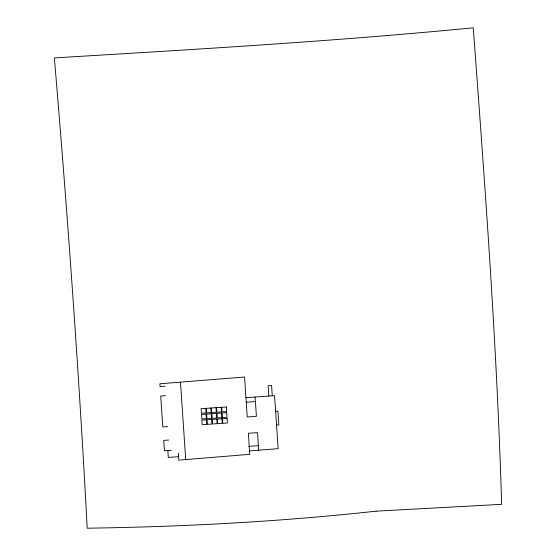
<?xml version="1.0" encoding="UTF-8"?>
<svg xmlns="http://www.w3.org/2000/svg" width="556" height="556" viewBox="0 0 556 556"><rect width="100%" height="100%" fill="white"/><g stroke="black" fill="none" stroke-linecap="round" stroke-linejoin="round"><path stroke-width="0.83" d="M165.069 386.205L160.072 386.545L159.885 383.779L244.55 377.017L247.246 416.944L256.406 416.326L255.107 397.081M178.379 453.265L178.844 460.146L249.769 454.308L248.351 433.249L257.511 432.631L258.693 450.193M249.54 450.923L278.146 448.657L274.567 395.691L245.94 397.63M165.709 395.65L160.712 395.99L162.797 426.932L167.794 426.591M246.252 402.21L255.412 401.592M275.623 411.336L277.917 411.183L278.841 424.923L276.554 425.076M168.704 440.046L163.707 440.387L164.409 450.756L171.276 450.29M248.657 446.378L258.394 445.724M178.615 456.698L168.308 457.393L167.843 450.527M272.28 395.851L271.585 385.544L268.145 385.774L268.847 396.08M180.498 382.382L185.718 459.68M376.092 511.159C280.154 521.716 183.702 526.789 87.216 528.2C78.855 371.276 67.623 214.505 54.356 57.921C194.107 49.414 333.878 41.387 473.253 27.8C485.068 186.482 496.925 345.248 501.644 504.334L376.092 511.159M205.706 408.361L201.126 408.667L201.432 413.247L206.012 412.941L205.706 408.361M210.856 408.014L206.276 408.319L206.589 412.899L211.169 412.594L210.856 408.014M216.013 407.666L211.433 407.972L211.739 412.552L216.319 412.246L216.013 407.666M221.163 407.319L216.583 407.624L216.896 412.204L221.476 411.899L221.163 407.319M226.32 406.971L221.733 407.277L222.046 411.857L226.626 411.551L226.32 406.971M206.088 414.088L201.508 414.394L201.821 418.974L206.401 418.668L206.088 414.088M211.245 413.74L206.665 414.046L206.971 418.626L211.551 418.32L211.245 413.74M216.395 413.386L211.815 413.699L212.128 418.279L216.708 417.973L216.395 413.386M221.552 413.038L216.972 413.351L217.278 417.931L221.858 417.619L221.552 413.038M226.702 412.691L222.122 413.004L222.435 417.584L227.015 417.271L226.702 412.691M206.478 419.808L201.897 420.121L202.21 424.701L206.79 424.388L206.478 419.808M211.634 419.46L207.054 419.773L207.36 424.353L211.94 424.04L211.634 419.46M216.784 419.113L212.204 419.426L212.51 424.006L217.09 423.693L216.784 419.113M221.934 418.765L217.354 419.078L217.667 423.658L222.247 423.345L221.934 418.765M227.091 418.418L222.511 418.731L222.817 423.311L227.397 422.998L227.091 418.418"/></g></svg>
